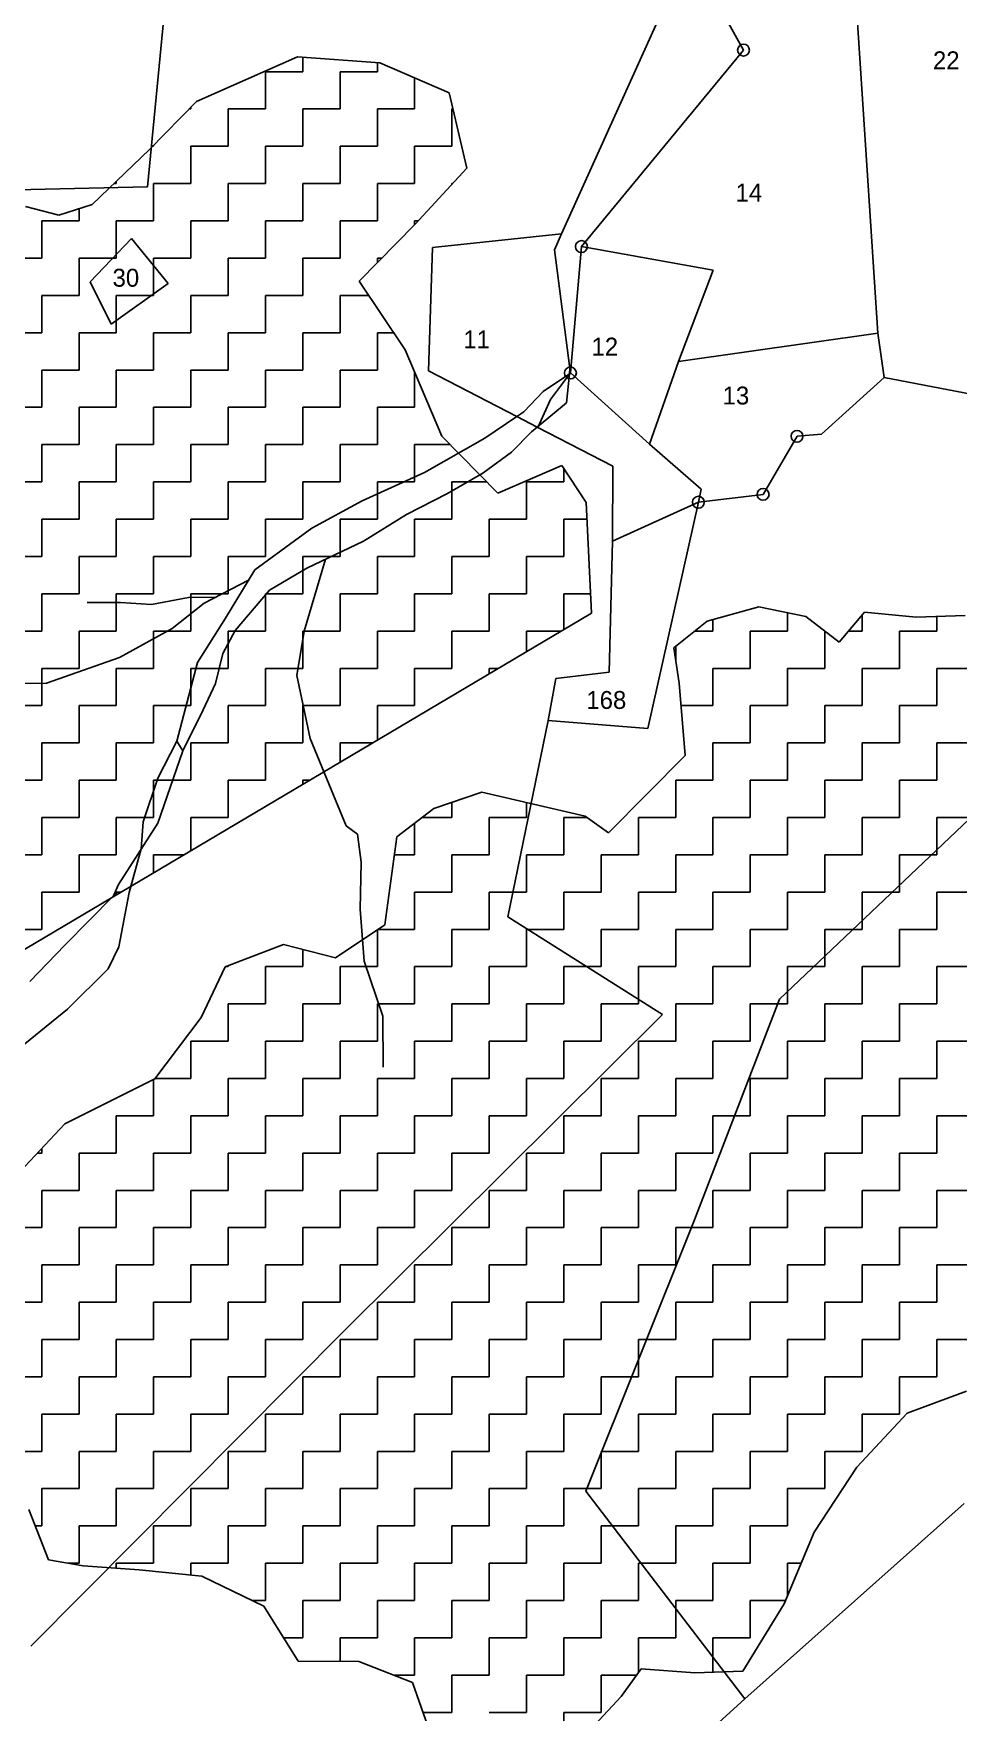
# Model space of a CAD drawing. Header units: metres. Extents: x 317022 to 318987, y 1871527 to 1873424.
# Drawn here: x 317913.9 to 318108.9, y 1872032.4 to 1872386.5 of the extents above; entities that cross this region are included whole.
import ezdxf

# ---------------------------------------------------------------- set-up
doc = ezdxf.new("R2010")
doc.units = ezdxf.units.M
for name, color, linetype in [('LINE_WATER', 4, 'Continuous'), ('POLY_HATCH', 12, 'Continuous'), ('POLY_PARCEL', 6, 'Continuous'), ('POLY_WATER', 4, 'Continuous'), ('TEXT_PARCEL', 7, 'Continuous')]:
    doc.layers.add(name, color=color, linetype=linetype)
doc.styles.add('TEXT_MAP', font='')
doc.styles.get('TEXT_MAP').set_extended_font_data('Kruti Dev 050')

msp = doc.modelspace()

# ---------------------------------------------------------------- linework, layer by layer
for centre in [(318063.6, 1872383.01), (318029.42, 1872341.57), (318027.09, 1872314.91), (318074.88, 1872301.56), (318054.08, 1872287.65), (318067.73, 1872289.31)]:
    msp.add_circle(centre, 1.25)
at = {"layer": 'LINE_WATER'}
for p, q in [((318027.09, 1872314.91), (318022.89, 1872309.32)), ((318022.89, 1872309.32), (318020.23, 1872303.42)), ((317975.44, 1872275.61), (317970.94, 1872260.48)), ((317959.19, 1872271.23), (317949.85, 1872266.4)), ((317925.18, 1872266.48), (317932.19, 1872266.48)), ((317932.19, 1872266.48), (317938.73, 1872266.08)), ((317938.73, 1872266.08), (317946.51, 1872267.57)), ((317949.85, 1872266.4), (317943.08, 1872261)), ((317946.51, 1872267.57), (317952.29, 1872267.66)), ((317943.08, 1872261), (317931.99, 1872254.92)), ((317970.94, 1872260.48), (317969.41, 1872251.13)), ((317931.99, 1872254.92), (317916.63, 1872249.48)), ((317916.63, 1872249.48), (317907.48, 1872249.36)), ((317969.41, 1872251.13), (317972.23, 1872237.84)), ((317972.23, 1872237.84), (317977.59, 1872224.66)), ((317945.33, 1872235.25), (317940.07, 1872219.99)), ((317940.1, 1872229.46), (317944.06, 1872237.29)), ((317936.99, 1872220.28), (317940.1, 1872229.46)), ((317977.59, 1872224.66), (317979.81, 1872219.38)), ((317940.07, 1872219.99), (317931.8, 1872207.04)), ((317936.58, 1872214.53), (317936.99, 1872220.28)), ((317979.81, 1872219.38), (317982.19, 1872217.65)), ((317982.19, 1872217.65), (317982.95, 1872211.73)), ((317934.06, 1872205.36), (317936.58, 1872214.53)), ((317982.95, 1872211.73), (317982.75, 1872201.86)), ((317931.8, 1872207.04), (317930.73, 1872204.63)), ((317930.73, 1872204.63), (317920.45, 1872194.23)), ((317931.83, 1872193.91), (317934.06, 1872205.36)), ((317982.75, 1872201.86), (317983.6, 1872190.86)), ((317920.45, 1872194.23), (317913.05, 1872186.55)), ((317929.6, 1872189.26), (317931.83, 1872193.91)), ((317921, 1872180.74), (317929.6, 1872189.26)), ((317983.6, 1872190.86), (317987.51, 1872179.29)), ((317907.56, 1872169.8), (317921, 1872180.74)), ((317987.51, 1872179.29), (317987.63, 1872168.53))]:
    msp.add_line(p, q, dxfattribs=at)
at = {"layer": 'POLY_HATCH'}
for p, q in [((317969.56, 1872381.6), (317948.2, 1872372.18)), ((317986.87, 1872380.29), (317969.56, 1872381.6)), ((318001.54, 1872373.97), (317986.87, 1872380.29)), ((317948.2, 1872372.18), (317938.3, 1872362.04)), ((318005.24, 1872358.1), (318001.54, 1872373.97)), ((317938.3, 1872362.04), (317926.24, 1872350.47)), ((317994.38, 1872346.3), (318005.24, 1872358.1)), ((317919.2, 1872348.21), (317912.16, 1872349.99)), ((317926.24, 1872350.47), (317919.2, 1872348.21)), ((317982.57, 1872334.25), (317994.38, 1872346.3)), ((317992.24, 1872319.82), (317982.57, 1872334.25)), ((317999.99, 1872301.58), (317992.24, 1872319.82)), ((318011.81, 1872289.53), (317999.99, 1872301.58)), ((318025.29, 1872295.37), (318011.81, 1872289.53)), ((318030.42, 1872287.62), (318025.29, 1872295.37)), ((318031.52, 1872264.28), (318030.42, 1872287.62)), ((317852.68, 1872158.25), (318031.52, 1872264.28)), ((318055.96, 1872262.58), (318048.92, 1872256.97)), ((318066.82, 1872265.56), (318055.96, 1872262.58)), ((318076.73, 1872263.53), (318066.82, 1872265.56)), ((318083.77, 1872258.17), (318076.73, 1872263.53)), ((318089.14, 1872264.49), (318083.77, 1872258.17)), ((318100, 1872263.41), (318089.14, 1872264.49)), ((318110.38, 1872263.77), (318100, 1872263.41)), ((318048.92, 1872256.97), (318050, 1872249.46)), ((318050, 1872249.46), (318051.3, 1872234.25)), ((318051.3, 1872234.25), (318035.14, 1872217.91)), ((318008.44, 1872226.51), (317998.32, 1872223.04)), ((318030.17, 1872221.47), (318008.44, 1872226.51)), ((317998.32, 1872223.04), (317990.48, 1872217.06)), ((318035.14, 1872217.91), (318030.17, 1872221.47)), ((317990.48, 1872217.06), (317987.97, 1872198.49)), ((317987.97, 1872198.49), (317977.57, 1872191.57)), ((317966.55, 1872194.4), (317954.27, 1872189.68)), ((317977.57, 1872191.57), (317966.55, 1872194.4)), ((317954.27, 1872189.68), (317949.23, 1872178.98)), ((317949.23, 1872178.98), (317939.46, 1872166.07)), ((317939.46, 1872166.07), (317920.45, 1872156.52)), ((317920.45, 1872156.52), (317911, 1872146.45)), ((318098.09, 1872095.5), (318110.62, 1872100.15)), ((318087.47, 1872084.17), (318098.09, 1872095.5)), ((318078.52, 1872070.45), (318087.47, 1872084.17)), ((317912.88, 1872075.22), (317917.05, 1872064.61)), ((318072.19, 1872055.31), (318078.52, 1872070.45)), ((317917.05, 1872064.61), (317924.33, 1872063.3)), ((317924.33, 1872063.3), (317936.15, 1872062.46)), ((317936.15, 1872062.46), (317949.39, 1872061.15)), ((317949.39, 1872061.15), (317962.4, 1872054.83)), ((317962.4, 1872054.83), (317969.68, 1872043.26)), ((318063.48, 1872041.11), (318072.19, 1872055.31)), ((317969.68, 1872043.26), (317982.45, 1872043.14)), ((317982.45, 1872043.14), (317993.79, 1872038.73)), ((318037.82, 1872035.75), (318042, 1872041.59)), ((318042, 1872041.59), (318053.34, 1872040.76)), ((318053.34, 1872040.76), (318063.48, 1872041.11)), ((317993.79, 1872038.73), (317997.49, 1872028.11)), ((318027.44, 1872024.66), (318037.82, 1872035.75))]:
    msp.add_line(p, q, dxfattribs=at)
at = {"layer": 'POLY_HATCH', "linetype": 'Continuous'}
for p, q in [((317970.65, 1872378.46), (317970.65, 1872381.52)), ((317986.38, 1872378.46), (317986.38, 1872380.32)), ((317962.78, 1872378.46), (317970.65, 1872378.46)), ((317962.78, 1872370.59), (317962.78, 1872378.46)), ((317978.51, 1872378.46), (317986.38, 1872378.46)), ((317978.51, 1872370.59), (317978.51, 1872378.46)), ((317994.24, 1872370.59), (317994.24, 1872377.11)), ((317946.65, 1872370.59), (317947.05, 1872370.59)), ((317947.05, 1872370.59), (317947.05, 1872371)), ((317954.92, 1872370.59), (317962.78, 1872370.59)), ((317954.92, 1872362.73), (317954.92, 1872370.59)), ((317970.65, 1872370.59), (317978.51, 1872370.59)), ((317970.65, 1872362.73), (317970.65, 1872370.59)), ((317986.38, 1872370.59), (317994.24, 1872370.59)), ((317986.38, 1872362.73), (317986.38, 1872370.59)), ((318002.1, 1872370.59), (318002.33, 1872370.59)), ((318002.1, 1872362.73), (318002.1, 1872370.59)), ((317938.97, 1872362.73), (317939.19, 1872362.73)), ((317939.19, 1872362.73), (317939.19, 1872362.95)), ((317947.05, 1872362.73), (317954.92, 1872362.73)), ((317947.05, 1872354.86), (317947.05, 1872362.73)), ((317962.78, 1872362.73), (317970.65, 1872362.73)), ((317962.78, 1872354.86), (317962.78, 1872362.73)), ((317978.51, 1872362.73), (317986.38, 1872362.73)), ((317978.51, 1872354.86), (317978.51, 1872362.73)), ((317994.24, 1872362.73), (318002.1, 1872362.73)), ((317994.24, 1872354.86), (317994.24, 1872362.73)), ((317930.82, 1872354.86), (317931.32, 1872354.86)), ((317931.32, 1872354.86), (317931.32, 1872355.35)), ((317939.19, 1872354.86), (317947.05, 1872354.86)), ((317939.19, 1872347), (317939.19, 1872354.86)), ((317954.92, 1872354.86), (317962.78, 1872354.86)), ((317954.92, 1872347), (317954.92, 1872354.86)), ((317970.65, 1872354.86), (317978.51, 1872354.86)), ((317970.65, 1872347), (317970.65, 1872354.86)), ((317986.38, 1872354.86), (317994.24, 1872354.86)), ((317986.38, 1872347), (317986.38, 1872354.86)), ((318002.1, 1872354.86), (318002.26, 1872354.86)), ((318002.1, 1872354.69), (318002.1, 1872354.86)), ((317923.46, 1872347), (317923.46, 1872349.58)), ((317915.59, 1872347), (317923.46, 1872347)), ((317915.59, 1872339.13), (317915.59, 1872347)), ((317931.32, 1872347), (317939.19, 1872347)), ((317931.32, 1872339.13), (317931.32, 1872347)), ((317947.05, 1872347), (317954.92, 1872347)), ((317947.05, 1872339.13), (317947.05, 1872347)), ((317962.78, 1872347), (317970.65, 1872347)), ((317962.78, 1872339.13), (317962.78, 1872347)), ((317978.51, 1872347), (317986.38, 1872347)), ((317978.51, 1872339.13), (317978.51, 1872347)), ((317994.24, 1872347), (317995.03, 1872347)), ((317994.24, 1872346.15), (317994.24, 1872347)), ((317907.73, 1872339.13), (317915.59, 1872339.13)), ((317923.46, 1872339.13), (317931.32, 1872339.13)), ((317923.46, 1872331.27), (317923.46, 1872339.13)), ((317939.19, 1872339.13), (317947.05, 1872339.13)), ((317939.19, 1872331.27), (317939.19, 1872339.13)), ((317954.92, 1872339.13), (317962.78, 1872339.13)), ((317954.92, 1872331.27), (317954.92, 1872339.13)), ((317970.65, 1872339.13), (317978.51, 1872339.13)), ((317970.65, 1872331.27), (317970.65, 1872339.13)), ((317986.38, 1872339.13), (317987.36, 1872339.13)), ((317986.38, 1872338.13), (317986.38, 1872339.13)), ((317915.59, 1872331.27), (317923.46, 1872331.27)), ((317915.59, 1872323.41), (317915.59, 1872331.27)), ((317931.32, 1872331.27), (317939.19, 1872331.27)), ((317931.32, 1872323.41), (317931.32, 1872331.27)), ((317947.05, 1872331.27), (317954.92, 1872331.27)), ((317947.05, 1872323.41), (317947.05, 1872331.27)), ((317962.78, 1872331.27), (317970.65, 1872331.27)), ((317962.78, 1872323.41), (317962.78, 1872331.27)), ((317978.51, 1872331.27), (317984.57, 1872331.27)), ((317978.51, 1872323.41), (317978.51, 1872331.27)), ((317907.73, 1872323.41), (317915.59, 1872323.41)), ((317923.46, 1872323.41), (317931.32, 1872323.41)), ((317923.46, 1872315.54), (317923.46, 1872323.41)), ((317939.19, 1872323.41), (317947.05, 1872323.41)), ((317939.19, 1872315.54), (317939.19, 1872323.41)), ((317954.92, 1872323.41), (317962.78, 1872323.41)), ((317954.92, 1872315.54), (317954.92, 1872323.41)), ((317970.65, 1872323.41), (317978.51, 1872323.41)), ((317970.65, 1872315.54), (317970.65, 1872323.41)), ((317986.38, 1872323.41), (317989.84, 1872323.41)), ((317986.38, 1872315.54), (317986.38, 1872323.41)), ((317915.59, 1872315.54), (317923.46, 1872315.54)), ((317915.59, 1872307.68), (317915.59, 1872315.54)), ((317931.32, 1872315.54), (317939.19, 1872315.54)), ((317931.32, 1872307.68), (317931.32, 1872315.54)), ((317947.05, 1872315.54), (317954.92, 1872315.54)), ((317947.05, 1872307.68), (317947.05, 1872315.54)), ((317962.78, 1872315.54), (317970.65, 1872315.54)), ((317962.78, 1872307.68), (317962.78, 1872315.54)), ((317978.51, 1872315.54), (317986.38, 1872315.54)), ((317978.51, 1872307.68), (317978.51, 1872315.54)), ((317994.24, 1872307.68), (317994.24, 1872315.11)), ((317907.73, 1872307.68), (317915.59, 1872307.68)), ((317923.46, 1872307.68), (317931.32, 1872307.68)), ((317923.46, 1872299.81), (317923.46, 1872307.68)), ((317939.19, 1872307.68), (317947.05, 1872307.68)), ((317939.19, 1872299.81), (317939.19, 1872307.68)), ((317954.92, 1872307.68), (317962.78, 1872307.68)), ((317954.92, 1872299.81), (317954.92, 1872307.68)), ((317970.65, 1872307.68), (317978.51, 1872307.68)), ((317970.65, 1872299.81), (317970.65, 1872307.68)), ((317986.38, 1872307.68), (317994.24, 1872307.68)), ((317986.38, 1872299.81), (317986.38, 1872307.68)), ((317915.59, 1872299.81), (317923.46, 1872299.81)), ((317915.59, 1872291.95), (317915.59, 1872299.81)), ((317931.32, 1872299.81), (317939.19, 1872299.81)), ((317931.32, 1872291.95), (317931.32, 1872299.81)), ((317947.05, 1872299.81), (317954.92, 1872299.81)), ((317947.05, 1872291.95), (317947.05, 1872299.81)), ((317962.78, 1872299.81), (317970.65, 1872299.81)), ((317962.78, 1872291.95), (317962.78, 1872299.81)), ((317978.51, 1872299.81), (317986.38, 1872299.81)), ((317978.51, 1872291.95), (317978.51, 1872299.81)), ((317994.24, 1872299.81), (318001.72, 1872299.81)), ((317994.24, 1872291.95), (317994.24, 1872299.81)), ((318025.7, 1872291.95), (318025.7, 1872294.76)), ((317907.73, 1872291.95), (317915.59, 1872291.95)), ((317923.46, 1872291.95), (317931.32, 1872291.95)), ((317923.46, 1872284.08), (317923.46, 1872291.95)), ((317939.19, 1872291.95), (317947.05, 1872291.95)), ((317939.19, 1872284.08), (317939.19, 1872291.95)), ((317954.92, 1872291.95), (317962.78, 1872291.95)), ((317954.92, 1872284.08), (317954.92, 1872291.95)), ((317970.65, 1872291.95), (317978.51, 1872291.95)), ((317970.65, 1872284.08), (317970.65, 1872291.95)), ((317986.38, 1872291.95), (317994.24, 1872291.95)), ((317986.38, 1872284.08), (317986.38, 1872291.95)), ((318002.1, 1872291.95), (318009.44, 1872291.95)), ((318002.1, 1872284.08), (318002.1, 1872291.95)), ((318017.83, 1872291.95), (318025.7, 1872291.95)), ((318017.83, 1872284.08), (318017.83, 1872291.95)), ((317915.59, 1872284.08), (317923.46, 1872284.08)), ((317915.59, 1872276.22), (317915.59, 1872284.08)), ((317931.32, 1872284.08), (317939.19, 1872284.08)), ((317931.32, 1872276.22), (317931.32, 1872284.08)), ((317947.05, 1872284.08), (317954.92, 1872284.08)), ((317947.05, 1872276.22), (317947.05, 1872284.08)), ((317962.78, 1872284.08), (317970.65, 1872284.08)), ((317962.78, 1872276.22), (317962.78, 1872284.08)), ((317978.51, 1872284.08), (317986.38, 1872284.08)), ((317978.51, 1872276.22), (317978.51, 1872284.08)), ((317994.24, 1872284.08), (318002.1, 1872284.08)), ((317994.24, 1872276.22), (317994.24, 1872284.08)), ((318009.97, 1872284.08), (318017.83, 1872284.08)), ((318009.97, 1872276.22), (318009.97, 1872284.08)), ((318025.7, 1872284.08), (318030.59, 1872284.08)), ((318025.7, 1872276.22), (318025.7, 1872284.08)), ((317907.73, 1872276.22), (317915.59, 1872276.22)), ((317923.46, 1872276.22), (317931.32, 1872276.22)), ((317923.46, 1872268.35), (317923.46, 1872276.22)), ((317939.19, 1872276.22), (317947.05, 1872276.22)), ((317939.19, 1872268.35), (317939.19, 1872276.22)), ((317954.92, 1872276.22), (317962.78, 1872276.22)), ((317954.92, 1872268.35), (317954.92, 1872276.22)), ((317970.65, 1872276.22), (317978.51, 1872276.22)), ((317970.65, 1872268.35), (317970.65, 1872276.22)), ((317986.38, 1872276.22), (317994.24, 1872276.22)), ((317986.38, 1872268.35), (317986.38, 1872276.22)), ((318002.1, 1872276.22), (318009.97, 1872276.22)), ((318002.1, 1872268.35), (318002.1, 1872276.22)), ((318017.83, 1872276.22), (318025.7, 1872276.22)), ((318017.83, 1872268.35), (318017.83, 1872276.22)), ((317915.59, 1872268.35), (317923.46, 1872268.35)), ((317915.59, 1872260.49), (317915.59, 1872268.35)), ((317931.32, 1872268.35), (317939.19, 1872268.35)), ((317931.32, 1872260.49), (317931.32, 1872268.35)), ((317947.05, 1872268.35), (317954.92, 1872268.35)), ((317947.05, 1872260.49), (317947.05, 1872268.35)), ((317962.78, 1872268.35), (317970.65, 1872268.35)), ((317962.78, 1872260.49), (317962.78, 1872268.35)), ((317978.51, 1872268.35), (317986.38, 1872268.35)), ((317978.51, 1872260.49), (317978.51, 1872268.35)), ((317994.24, 1872268.35), (318002.1, 1872268.35)), ((317994.24, 1872260.49), (317994.24, 1872268.35)), ((318009.97, 1872268.35), (318017.83, 1872268.35)), ((318009.97, 1872260.49), (318009.97, 1872268.35)), ((318025.7, 1872268.35), (318031.33, 1872268.35)), ((318025.7, 1872260.83), (318025.7, 1872268.35)), ((318057.16, 1872260.49), (318057.16, 1872262.91)), ((318072.88, 1872260.49), (318072.88, 1872264.32)), ((318088.61, 1872260.49), (318088.61, 1872263.87)), ((318104.34, 1872260.49), (318104.34, 1872263.56)), ((317907.73, 1872260.49), (317915.59, 1872260.49)), ((317923.46, 1872260.49), (317931.32, 1872260.49)), ((317923.46, 1872252.62), (317923.46, 1872260.49)), ((317939.19, 1872260.49), (317947.05, 1872260.49)), ((317939.19, 1872252.62), (317939.19, 1872260.49)), ((317954.92, 1872260.49), (317962.78, 1872260.49)), ((317954.92, 1872252.62), (317954.92, 1872260.49)), ((317970.65, 1872260.49), (317978.51, 1872260.49)), ((317970.65, 1872252.62), (317970.65, 1872260.49)), ((317986.38, 1872260.49), (317994.24, 1872260.49)), ((317986.38, 1872252.62), (317986.38, 1872260.49)), ((318002.1, 1872260.49), (318009.97, 1872260.49)), ((318002.1, 1872252.62), (318002.1, 1872260.49)), ((318017.83, 1872260.49), (318025.13, 1872260.49)), ((318017.83, 1872256.16), (318017.83, 1872260.49)), ((318053.34, 1872260.49), (318057.16, 1872260.49)), ((318065.02, 1872260.49), (318072.88, 1872260.49)), ((318065.02, 1872252.62), (318065.02, 1872260.49)), ((318080.75, 1872252.62), (318080.75, 1872260.47)), ((318085.74, 1872260.49), (318088.61, 1872260.49)), ((318096.48, 1872260.49), (318104.34, 1872260.49)), ((318096.48, 1872252.62), (318096.48, 1872260.49)), ((318049.29, 1872254.39), (318049.29, 1872257.27)), ((317915.59, 1872252.62), (317923.46, 1872252.62)), ((317915.59, 1872244.76), (317915.59, 1872252.62)), ((317931.32, 1872252.62), (317939.19, 1872252.62)), ((317931.32, 1872244.76), (317931.32, 1872252.62)), ((317947.05, 1872252.62), (317954.92, 1872252.62)), ((317947.05, 1872244.76), (317947.05, 1872252.62)), ((317962.78, 1872252.62), (317970.65, 1872252.62)), ((317962.78, 1872244.76), (317962.78, 1872252.62)), ((317978.51, 1872252.62), (317986.38, 1872252.62)), ((317978.51, 1872244.76), (317978.51, 1872252.62)), ((317994.24, 1872252.62), (318002.1, 1872252.62)), ((317994.24, 1872244.76), (317994.24, 1872252.62)), ((318009.97, 1872252.62), (318011.86, 1872252.62)), ((318009.97, 1872251.5), (318009.97, 1872252.62)), ((318057.16, 1872252.62), (318065.02, 1872252.62)), ((318057.16, 1872244.76), (318057.16, 1872252.62)), ((318072.88, 1872252.62), (318080.75, 1872252.62)), ((318072.88, 1872244.76), (318072.88, 1872252.62)), ((318088.61, 1872252.62), (318096.48, 1872252.62)), ((318088.61, 1872244.76), (318088.61, 1872252.62)), ((318104.34, 1872252.62), (318112.21, 1872252.62)), ((318104.34, 1872244.76), (318104.34, 1872252.62)), ((317907.73, 1872244.76), (317915.59, 1872244.76)), ((317923.46, 1872244.76), (317931.32, 1872244.76)), ((317923.46, 1872236.9), (317923.46, 1872244.76)), ((317939.19, 1872244.76), (317947.05, 1872244.76)), ((317939.19, 1872236.9), (317939.19, 1872244.76)), ((317954.92, 1872244.76), (317962.78, 1872244.76)), ((317954.92, 1872236.9), (317954.92, 1872244.76)), ((317970.65, 1872244.76), (317978.51, 1872244.76)), ((317970.65, 1872236.9), (317970.65, 1872244.76)), ((317986.38, 1872244.76), (317994.24, 1872244.76)), ((317986.38, 1872237.51), (317986.38, 1872244.76)), ((318050.4, 1872244.76), (318057.16, 1872244.76)), ((318065.02, 1872244.76), (318072.88, 1872244.76)), ((318065.02, 1872236.9), (318065.02, 1872244.76)), ((318080.75, 1872244.76), (318088.61, 1872244.76)), ((318080.75, 1872236.9), (318080.75, 1872244.76)), ((318096.48, 1872244.76), (318104.34, 1872244.76)), ((318096.48, 1872236.9), (318096.48, 1872244.76)), ((317915.59, 1872236.9), (317923.46, 1872236.9)), ((317915.59, 1872229.03), (317915.59, 1872236.9)), ((317931.32, 1872236.9), (317939.19, 1872236.9)), ((317931.32, 1872229.03), (317931.32, 1872236.9)), ((317947.05, 1872236.9), (317954.92, 1872236.9)), ((317947.05, 1872229.03), (317947.05, 1872236.9)), ((317962.78, 1872236.9), (317970.65, 1872236.9)), ((317962.78, 1872229.03), (317962.78, 1872236.9)), ((317978.51, 1872236.9), (317985.33, 1872236.9)), ((317978.51, 1872232.85), (317978.51, 1872236.9)), ((318057.16, 1872236.9), (318065.02, 1872236.9)), ((318057.16, 1872229.03), (318057.16, 1872236.9)), ((318072.88, 1872236.9), (318080.75, 1872236.9)), ((318072.88, 1872229.03), (318072.88, 1872236.9)), ((318088.61, 1872236.9), (318096.48, 1872236.9)), ((318088.61, 1872229.03), (318088.61, 1872236.9)), ((318104.34, 1872236.9), (318112.21, 1872236.9)), ((318104.34, 1872229.03), (318104.34, 1872236.9)), ((317907.73, 1872229.03), (317915.59, 1872229.03)), ((317923.46, 1872229.03), (317931.32, 1872229.03)), ((317923.46, 1872221.17), (317923.46, 1872229.03)), ((317939.19, 1872229.03), (317947.05, 1872229.03)), ((317939.19, 1872221.17), (317939.19, 1872229.03)), ((317954.92, 1872229.03), (317962.78, 1872229.03)), ((317954.92, 1872221.17), (317954.92, 1872229.03)), ((317970.65, 1872229.03), (317972.07, 1872229.03)), ((317970.65, 1872228.19), (317970.65, 1872229.03)), ((318049.29, 1872229.03), (318057.16, 1872229.03)), ((318049.29, 1872221.17), (318049.29, 1872229.03)), ((318065.02, 1872229.03), (318072.88, 1872229.03)), ((318065.02, 1872221.17), (318065.02, 1872229.03)), ((318080.75, 1872229.03), (318088.61, 1872229.03)), ((318080.75, 1872221.17), (318080.75, 1872229.03)), ((318096.48, 1872229.03), (318104.34, 1872229.03)), ((318096.48, 1872221.17), (318096.48, 1872229.03)), ((318002.1, 1872221.17), (318002.1, 1872224.34)), ((318017.83, 1872221.17), (318017.83, 1872224.33)), ((317915.59, 1872221.17), (317923.46, 1872221.17)), ((317915.59, 1872213.3), (317915.59, 1872221.17)), ((317931.32, 1872221.17), (317939.19, 1872221.17)), ((317931.32, 1872213.3), (317931.32, 1872221.17)), ((317947.05, 1872221.17), (317954.92, 1872221.17)), ((317947.05, 1872214.2), (317947.05, 1872221.17)), ((317994.24, 1872213.3), (317994.24, 1872219.93)), ((317995.87, 1872221.17), (318002.1, 1872221.17)), ((318009.97, 1872221.17), (318017.83, 1872221.17)), ((318009.97, 1872213.3), (318009.97, 1872221.17)), ((318025.7, 1872221.17), (318030.59, 1872221.17)), ((318025.7, 1872213.3), (318025.7, 1872221.17)), ((318041.43, 1872221.17), (318049.29, 1872221.17)), ((318041.43, 1872213.3), (318041.43, 1872221.17)), ((318057.16, 1872221.17), (318065.02, 1872221.17)), ((318057.16, 1872213.3), (318057.16, 1872221.17)), ((318072.88, 1872221.17), (318080.75, 1872221.17)), ((318072.88, 1872213.3), (318072.88, 1872221.17)), ((318088.61, 1872221.17), (318096.48, 1872221.17)), ((318088.61, 1872213.3), (318088.61, 1872221.17)), ((318104.34, 1872221.17), (318112.21, 1872221.17)), ((318104.34, 1872213.3), (318104.34, 1872221.17)), ((317907.73, 1872213.3), (317915.59, 1872213.3)), ((317923.46, 1872213.3), (317931.32, 1872213.3)), ((317923.46, 1872205.44), (317923.46, 1872213.3)), ((317939.19, 1872213.3), (317945.54, 1872213.3)), ((317939.19, 1872209.54), (317939.19, 1872213.3)), ((317989.97, 1872213.3), (317994.24, 1872213.3)), ((318002.1, 1872213.3), (318009.97, 1872213.3)), ((318002.1, 1872205.44), (318002.1, 1872213.3)), ((318017.83, 1872213.3), (318025.7, 1872213.3)), ((318017.83, 1872205.44), (318017.83, 1872213.3)), ((318033.56, 1872213.3), (318041.43, 1872213.3)), ((318033.56, 1872205.44), (318033.56, 1872213.3)), ((318049.29, 1872213.3), (318057.16, 1872213.3)), ((318049.29, 1872205.44), (318049.29, 1872213.3)), ((318065.02, 1872213.3), (318072.88, 1872213.3)), ((318065.02, 1872205.44), (318065.02, 1872213.3)), ((318080.75, 1872213.3), (318088.61, 1872213.3)), ((318080.75, 1872205.44), (318080.75, 1872213.3)), ((318096.48, 1872213.3), (318104.34, 1872213.3)), ((318096.48, 1872205.44), (318096.48, 1872213.3)), ((317915.59, 1872205.44), (317923.46, 1872205.44)), ((317915.59, 1872197.57), (317915.59, 1872205.44)), ((317931.32, 1872205.44), (317932.27, 1872205.44)), ((317931.32, 1872204.88), (317931.32, 1872205.44)), ((317994.24, 1872205.44), (318002.1, 1872205.44)), ((317994.24, 1872197.57), (317994.24, 1872205.44)), ((318009.97, 1872205.44), (318017.83, 1872205.44)), ((318009.97, 1872197.57), (318009.97, 1872205.44)), ((318025.7, 1872205.44), (318033.56, 1872205.44)), ((318025.7, 1872197.57), (318025.7, 1872205.44)), ((318041.43, 1872205.44), (318049.29, 1872205.44)), ((318041.43, 1872197.57), (318041.43, 1872205.44)), ((318057.16, 1872205.44), (318065.02, 1872205.44)), ((318057.16, 1872197.57), (318057.16, 1872205.44)), ((318072.88, 1872205.44), (318080.75, 1872205.44)), ((318072.88, 1872197.57), (318072.88, 1872205.44)), ((318088.61, 1872205.44), (318096.48, 1872205.44)), ((318088.61, 1872197.57), (318088.61, 1872205.44)), ((318104.34, 1872205.44), (318112.21, 1872205.44)), ((318104.34, 1872197.57), (318104.34, 1872205.44)), ((317907.73, 1872197.57), (317915.59, 1872197.57)), ((317986.38, 1872189.71), (317986.38, 1872197.43)), ((317986.58, 1872197.57), (317994.24, 1872197.57)), ((318002.1, 1872197.57), (318009.97, 1872197.57)), ((318002.1, 1872189.71), (318002.1, 1872197.57)), ((318017.83, 1872197.57), (318025.7, 1872197.57)), ((318017.83, 1872189.71), (318017.83, 1872197.57)), ((318033.56, 1872197.57), (318041.43, 1872197.57)), ((318033.56, 1872189.71), (318033.56, 1872197.57)), ((318049.29, 1872197.57), (318057.16, 1872197.57)), ((318049.29, 1872189.71), (318049.29, 1872197.57)), ((318065.02, 1872197.57), (318072.88, 1872197.57)), ((318065.02, 1872189.71), (318065.02, 1872197.57)), ((318080.75, 1872197.57), (318088.61, 1872197.57)), ((318080.75, 1872189.71), (318080.75, 1872197.57)), ((318096.48, 1872197.57), (318104.34, 1872197.57)), ((318096.48, 1872189.71), (318096.48, 1872197.57)), ((317970.65, 1872189.71), (317970.65, 1872193.35)), ((317954.34, 1872189.71), (317954.92, 1872189.71)), ((317954.92, 1872189.71), (317954.92, 1872189.93)), ((317962.78, 1872189.71), (317970.65, 1872189.71)), ((317962.78, 1872181.84), (317962.78, 1872189.71)), ((317978.51, 1872189.71), (317986.38, 1872189.71)), ((317978.51, 1872181.84), (317978.51, 1872189.71)), ((317994.24, 1872189.71), (318002.1, 1872189.71)), ((317994.24, 1872181.84), (317994.24, 1872189.71)), ((318009.97, 1872189.71), (318017.83, 1872189.71)), ((318009.97, 1872181.84), (318009.97, 1872189.71)), ((318025.7, 1872189.71), (318033.56, 1872189.71)), ((318025.7, 1872181.84), (318025.7, 1872189.71)), ((318041.43, 1872189.71), (318049.29, 1872189.71)), ((318041.43, 1872181.84), (318041.43, 1872189.71)), ((318057.16, 1872189.71), (318065.02, 1872189.71)), ((318057.16, 1872181.84), (318057.16, 1872189.71)), ((318072.88, 1872189.71), (318080.75, 1872189.71)), ((318072.88, 1872181.84), (318072.88, 1872189.71)), ((318088.61, 1872189.71), (318096.48, 1872189.71)), ((318088.61, 1872181.84), (318088.61, 1872189.71)), ((318104.34, 1872189.71), (318112.21, 1872189.71)), ((318104.34, 1872181.84), (318104.34, 1872189.71)), ((317954.92, 1872181.84), (317962.78, 1872181.84)), ((317954.92, 1872173.98), (317954.92, 1872181.84)), ((317970.65, 1872181.84), (317978.51, 1872181.84)), ((317970.65, 1872173.98), (317970.65, 1872181.84)), ((317986.38, 1872181.84), (317994.24, 1872181.84)), ((317986.38, 1872173.98), (317986.38, 1872181.84)), ((318002.1, 1872181.84), (318009.97, 1872181.84)), ((318002.1, 1872173.98), (318002.1, 1872181.84)), ((318017.83, 1872181.84), (318025.7, 1872181.84)), ((318017.83, 1872173.98), (318017.83, 1872181.84)), ((318033.56, 1872181.84), (318041.43, 1872181.84)), ((318033.56, 1872173.98), (318033.56, 1872181.84)), ((318049.29, 1872181.84), (318057.16, 1872181.84)), ((318049.29, 1872173.98), (318049.29, 1872181.84)), ((318065.02, 1872181.84), (318072.88, 1872181.84)), ((318065.02, 1872173.98), (318065.02, 1872181.84)), ((318080.75, 1872181.84), (318088.61, 1872181.84)), ((318080.75, 1872173.98), (318080.75, 1872181.84)), ((318096.48, 1872181.84), (318104.34, 1872181.84)), ((318096.48, 1872173.98), (318096.48, 1872181.84)), ((317947.05, 1872173.98), (317954.92, 1872173.98)), ((317947.05, 1872166.12), (317947.05, 1872173.98)), ((317962.78, 1872173.98), (317970.65, 1872173.98)), ((317962.78, 1872166.12), (317962.78, 1872173.98)), ((317978.51, 1872173.98), (317986.38, 1872173.98)), ((317978.51, 1872166.12), (317978.51, 1872173.98)), ((317994.24, 1872173.98), (318002.1, 1872173.98)), ((317994.24, 1872166.12), (317994.24, 1872173.98)), ((318009.97, 1872173.98), (318017.83, 1872173.98)), ((318009.97, 1872166.12), (318009.97, 1872173.98)), ((318025.7, 1872173.98), (318033.56, 1872173.98)), ((318025.7, 1872166.12), (318025.7, 1872173.98)), ((318041.43, 1872173.98), (318049.29, 1872173.98)), ((318041.43, 1872166.12), (318041.43, 1872173.98)), ((318057.16, 1872173.98), (318065.02, 1872173.98)), ((318057.16, 1872166.12), (318057.16, 1872173.98)), ((318072.88, 1872173.98), (318080.75, 1872173.98)), ((318072.88, 1872166.12), (318072.88, 1872173.98)), ((318088.61, 1872173.98), (318096.48, 1872173.98)), ((318088.61, 1872166.12), (318088.61, 1872173.98)), ((318104.34, 1872173.98), (318112.21, 1872173.98)), ((318104.34, 1872166.12), (318104.34, 1872173.98)), ((317939.19, 1872158.25), (317939.19, 1872165.94)), ((317939.49, 1872166.12), (317947.05, 1872166.12)), ((317954.92, 1872166.12), (317962.78, 1872166.12)), ((317954.92, 1872158.25), (317954.92, 1872166.12)), ((317970.65, 1872166.12), (317978.51, 1872166.12)), ((317970.65, 1872158.25), (317970.65, 1872166.12)), ((317986.38, 1872166.12), (317994.24, 1872166.12)), ((317986.38, 1872158.25), (317986.38, 1872166.12)), ((318002.1, 1872166.12), (318009.97, 1872166.12)), ((318002.1, 1872158.25), (318002.1, 1872166.12)), ((318017.83, 1872166.12), (318025.7, 1872166.12)), ((318017.83, 1872158.25), (318017.83, 1872166.12)), ((318033.56, 1872166.12), (318041.43, 1872166.12)), ((318033.56, 1872158.25), (318033.56, 1872166.12)), ((318049.29, 1872166.12), (318057.16, 1872166.12)), ((318049.29, 1872158.25), (318049.29, 1872166.12)), ((318065.02, 1872166.12), (318072.88, 1872166.12)), ((318065.02, 1872158.25), (318065.02, 1872166.12)), ((318080.75, 1872166.12), (318088.61, 1872166.12)), ((318080.75, 1872158.25), (318080.75, 1872166.12)), ((318096.48, 1872166.12), (318104.34, 1872166.12)), ((318096.48, 1872158.25), (318096.48, 1872166.12)), ((317931.32, 1872158.25), (317939.19, 1872158.25)), ((317931.32, 1872150.39), (317931.32, 1872158.25)), ((317947.05, 1872158.25), (317954.92, 1872158.25)), ((317947.05, 1872150.39), (317947.05, 1872158.25)), ((317962.78, 1872158.25), (317970.65, 1872158.25)), ((317962.78, 1872150.39), (317962.78, 1872158.25)), ((317978.51, 1872158.25), (317986.38, 1872158.25)), ((317978.51, 1872150.39), (317978.51, 1872158.25)), ((317994.24, 1872158.25), (318002.1, 1872158.25)), ((317994.24, 1872150.39), (317994.24, 1872158.25)), ((318009.97, 1872158.25), (318017.83, 1872158.25)), ((318009.97, 1872150.39), (318009.97, 1872158.25)), ((318025.7, 1872158.25), (318033.56, 1872158.25)), ((318025.7, 1872150.39), (318025.7, 1872158.25)), ((318041.43, 1872158.25), (318049.29, 1872158.25)), ((318041.43, 1872150.39), (318041.43, 1872158.25)), ((318057.16, 1872158.25), (318065.02, 1872158.25)), ((318057.16, 1872150.39), (318057.16, 1872158.25)), ((318072.88, 1872158.25), (318080.75, 1872158.25)), ((318072.88, 1872150.39), (318072.88, 1872158.25)), ((318088.61, 1872158.25), (318096.48, 1872158.25)), ((318088.61, 1872150.39), (318088.61, 1872158.25)), ((318104.34, 1872158.25), (318112.21, 1872158.25)), ((318104.34, 1872150.39), (318104.34, 1872158.25)), ((317914.69, 1872150.39), (317915.59, 1872150.39)), ((317915.59, 1872150.39), (317915.59, 1872151.35)), ((317923.46, 1872150.39), (317931.32, 1872150.39)), ((317923.46, 1872142.52), (317923.46, 1872150.39)), ((317939.19, 1872150.39), (317947.05, 1872150.39)), ((317939.19, 1872142.52), (317939.19, 1872150.39)), ((317954.92, 1872150.39), (317962.78, 1872150.39)), ((317954.92, 1872142.52), (317954.92, 1872150.39)), ((317970.65, 1872150.39), (317978.51, 1872150.39)), ((317970.65, 1872142.52), (317970.65, 1872150.39)), ((317986.38, 1872150.39), (317994.24, 1872150.39)), ((317986.38, 1872142.52), (317986.38, 1872150.39)), ((318002.1, 1872150.39), (318009.97, 1872150.39)), ((318002.1, 1872142.52), (318002.1, 1872150.39)), ((318017.83, 1872150.39), (318025.7, 1872150.39)), ((318017.83, 1872142.52), (318017.83, 1872150.39)), ((318033.56, 1872150.39), (318041.43, 1872150.39)), ((318033.56, 1872142.52), (318033.56, 1872150.39)), ((318049.29, 1872150.39), (318057.16, 1872150.39)), ((318049.29, 1872142.52), (318049.29, 1872150.39)), ((318065.02, 1872150.39), (318072.88, 1872150.39)), ((318065.02, 1872142.52), (318065.02, 1872150.39)), ((318080.75, 1872150.39), (318088.61, 1872150.39)), ((318080.75, 1872142.52), (318080.75, 1872150.39)), ((318096.48, 1872150.39), (318104.34, 1872150.39)), ((318096.48, 1872142.52), (318096.48, 1872150.39)), ((317915.59, 1872142.52), (317923.46, 1872142.52)), ((317915.59, 1872134.66), (317915.59, 1872142.52)), ((317931.32, 1872142.52), (317939.19, 1872142.52)), ((317931.32, 1872134.66), (317931.32, 1872142.52)), ((317947.05, 1872142.52), (317954.92, 1872142.52)), ((317947.05, 1872134.66), (317947.05, 1872142.52)), ((317962.78, 1872142.52), (317970.65, 1872142.52)), ((317962.78, 1872134.66), (317962.78, 1872142.52)), ((317978.51, 1872142.52), (317986.38, 1872142.52)), ((317978.51, 1872134.66), (317978.51, 1872142.52)), ((317994.24, 1872142.52), (318002.1, 1872142.52)), ((317994.24, 1872134.66), (317994.24, 1872142.52)), ((318009.97, 1872142.52), (318017.83, 1872142.52)), ((318009.97, 1872134.66), (318009.97, 1872142.52)), ((318025.7, 1872142.52), (318033.56, 1872142.52)), ((318025.7, 1872134.66), (318025.7, 1872142.52)), ((318041.43, 1872142.52), (318049.29, 1872142.52)), ((318041.43, 1872134.66), (318041.43, 1872142.52)), ((318057.16, 1872142.52), (318065.02, 1872142.52)), ((318057.16, 1872134.66), (318057.16, 1872142.52)), ((318072.88, 1872142.52), (318080.75, 1872142.52)), ((318072.88, 1872134.66), (318072.88, 1872142.52)), ((318088.61, 1872142.52), (318096.48, 1872142.52)), ((318088.61, 1872134.66), (318088.61, 1872142.52)), ((318104.34, 1872142.52), (318112.21, 1872142.52)), ((318104.34, 1872134.66), (318104.34, 1872142.52)), ((317907.73, 1872134.66), (317915.59, 1872134.66)), ((317923.46, 1872134.66), (317931.32, 1872134.66)), ((317923.46, 1872126.79), (317923.46, 1872134.66)), ((317939.19, 1872134.66), (317947.05, 1872134.66)), ((317939.19, 1872126.79), (317939.19, 1872134.66)), ((317954.92, 1872134.66), (317962.78, 1872134.66)), ((317954.92, 1872126.79), (317954.92, 1872134.66)), ((317970.65, 1872134.66), (317978.51, 1872134.66)), ((317970.65, 1872126.79), (317970.65, 1872134.66)), ((317986.38, 1872134.66), (317994.24, 1872134.66)), ((317986.38, 1872126.79), (317986.38, 1872134.66)), ((318002.1, 1872134.66), (318009.97, 1872134.66)), ((318002.1, 1872126.79), (318002.1, 1872134.66)), ((318017.83, 1872134.66), (318025.7, 1872134.66)), ((318017.83, 1872126.79), (318017.83, 1872134.66)), ((318033.56, 1872134.66), (318041.43, 1872134.66)), ((318033.56, 1872126.79), (318033.56, 1872134.66)), ((318049.29, 1872134.66), (318057.16, 1872134.66)), ((318049.29, 1872126.79), (318049.29, 1872134.66)), ((318065.02, 1872134.66), (318072.88, 1872134.66)), ((318065.02, 1872126.79), (318065.02, 1872134.66)), ((318080.75, 1872134.66), (318088.61, 1872134.66)), ((318080.75, 1872126.79), (318080.75, 1872134.66)), ((318096.48, 1872134.66), (318104.34, 1872134.66)), ((318096.48, 1872126.79), (318096.48, 1872134.66)), ((317915.59, 1872126.79), (317923.46, 1872126.79)), ((317915.59, 1872118.93), (317915.59, 1872126.79)), ((317931.32, 1872126.79), (317939.19, 1872126.79)), ((317931.32, 1872118.93), (317931.32, 1872126.79)), ((317947.05, 1872126.79), (317954.92, 1872126.79)), ((317947.05, 1872118.93), (317947.05, 1872126.79)), ((317962.78, 1872126.79), (317970.65, 1872126.79)), ((317962.78, 1872118.93), (317962.78, 1872126.79)), ((317978.51, 1872126.79), (317986.38, 1872126.79)), ((317978.51, 1872118.93), (317978.51, 1872126.79)), ((317994.24, 1872126.79), (318002.1, 1872126.79)), ((317994.24, 1872118.93), (317994.24, 1872126.79)), ((318009.97, 1872126.79), (318017.83, 1872126.79)), ((318009.97, 1872118.93), (318009.97, 1872126.79)), ((318025.7, 1872126.79), (318033.56, 1872126.79)), ((318025.7, 1872118.93), (318025.7, 1872126.79)), ((318041.43, 1872126.79), (318049.29, 1872126.79)), ((318041.43, 1872118.93), (318041.43, 1872126.79)), ((318057.16, 1872126.79), (318065.02, 1872126.79)), ((318057.16, 1872118.93), (318057.16, 1872126.79)), ((318072.88, 1872126.79), (318080.75, 1872126.79)), ((318072.88, 1872118.93), (318072.88, 1872126.79)), ((318088.61, 1872126.79), (318096.48, 1872126.79)), ((318088.61, 1872118.93), (318088.61, 1872126.79)), ((318104.34, 1872126.79), (318112.21, 1872126.79)), ((318104.34, 1872118.93), (318104.34, 1872126.79)), ((317907.73, 1872118.93), (317915.59, 1872118.93)), ((317923.46, 1872118.93), (317931.32, 1872118.93)), ((317923.46, 1872111.06), (317923.46, 1872118.93)), ((317939.19, 1872118.93), (317947.05, 1872118.93)), ((317939.19, 1872111.06), (317939.19, 1872118.93)), ((317954.92, 1872118.93), (317962.78, 1872118.93)), ((317954.92, 1872111.06), (317954.92, 1872118.93)), ((317970.65, 1872118.93), (317978.51, 1872118.93)), ((317970.65, 1872111.06), (317970.65, 1872118.93)), ((317986.38, 1872118.93), (317994.24, 1872118.93)), ((317986.38, 1872111.06), (317986.38, 1872118.93)), ((318002.1, 1872118.93), (318009.97, 1872118.93)), ((318002.1, 1872111.06), (318002.1, 1872118.93)), ((318017.83, 1872118.93), (318025.7, 1872118.93)), ((318017.83, 1872111.06), (318017.83, 1872118.93)), ((318033.56, 1872118.93), (318041.43, 1872118.93)), ((318033.56, 1872111.06), (318033.56, 1872118.93)), ((318049.29, 1872118.93), (318057.16, 1872118.93)), ((318049.29, 1872111.06), (318049.29, 1872118.93)), ((318065.02, 1872118.93), (318072.88, 1872118.93)), ((318065.02, 1872111.06), (318065.02, 1872118.93)), ((318080.75, 1872118.93), (318088.61, 1872118.93)), ((318080.75, 1872111.06), (318080.75, 1872118.93)), ((318096.48, 1872118.93), (318104.34, 1872118.93)), ((318096.48, 1872111.06), (318096.48, 1872118.93)), ((317915.59, 1872111.06), (317923.46, 1872111.06)), ((317915.59, 1872103.2), (317915.59, 1872111.06)), ((317931.32, 1872111.06), (317939.19, 1872111.06)), ((317931.32, 1872103.2), (317931.32, 1872111.06)), ((317947.05, 1872111.06), (317954.92, 1872111.06)), ((317947.05, 1872103.2), (317947.05, 1872111.06)), ((317962.78, 1872111.06), (317970.65, 1872111.06)), ((317962.78, 1872103.2), (317962.78, 1872111.06)), ((317978.51, 1872111.06), (317986.38, 1872111.06)), ((317978.51, 1872103.2), (317978.51, 1872111.06)), ((317994.24, 1872111.06), (318002.1, 1872111.06)), ((317994.24, 1872103.2), (317994.24, 1872111.06)), ((318009.97, 1872111.06), (318017.83, 1872111.06)), ((318009.97, 1872103.2), (318009.97, 1872111.06)), ((318025.7, 1872111.06), (318033.56, 1872111.06)), ((318025.7, 1872103.2), (318025.7, 1872111.06)), ((318041.43, 1872111.06), (318049.29, 1872111.06)), ((318041.43, 1872103.2), (318041.43, 1872111.06)), ((318057.16, 1872111.06), (318065.02, 1872111.06)), ((318057.16, 1872103.2), (318057.16, 1872111.06)), ((318072.88, 1872111.06), (318080.75, 1872111.06)), ((318072.88, 1872103.2), (318072.88, 1872111.06)), ((318088.61, 1872111.06), (318096.48, 1872111.06)), ((318088.61, 1872103.2), (318088.61, 1872111.06)), ((318104.34, 1872111.06), (318112.21, 1872111.06)), ((318104.34, 1872103.2), (318104.34, 1872111.06)), ((317907.73, 1872103.2), (317915.59, 1872103.2)), ((317923.46, 1872103.2), (317931.32, 1872103.2)), ((317923.46, 1872095.33), (317923.46, 1872103.2)), ((317939.19, 1872103.2), (317947.05, 1872103.2)), ((317939.19, 1872095.33), (317939.19, 1872103.2)), ((317954.92, 1872103.2), (317962.78, 1872103.2)), ((317954.92, 1872095.33), (317954.92, 1872103.2)), ((317970.65, 1872103.2), (317978.51, 1872103.2)), ((317970.65, 1872095.33), (317970.65, 1872103.2)), ((317986.38, 1872103.2), (317994.24, 1872103.2)), ((317986.38, 1872095.33), (317986.38, 1872103.2)), ((318002.1, 1872103.2), (318009.97, 1872103.2)), ((318002.1, 1872095.33), (318002.1, 1872103.2)), ((318017.83, 1872103.2), (318025.7, 1872103.2)), ((318017.83, 1872095.33), (318017.83, 1872103.2)), ((318033.56, 1872103.2), (318041.43, 1872103.2)), ((318033.56, 1872095.33), (318033.56, 1872103.2)), ((318049.29, 1872103.2), (318057.16, 1872103.2)), ((318049.29, 1872095.33), (318049.29, 1872103.2)), ((318065.02, 1872103.2), (318072.88, 1872103.2)), ((318065.02, 1872095.33), (318065.02, 1872103.2)), ((318080.75, 1872103.2), (318088.61, 1872103.2)), ((318080.75, 1872095.33), (318080.75, 1872103.2)), ((318096.48, 1872103.2), (318104.34, 1872103.2)), ((318096.48, 1872095.33), (318096.48, 1872103.2)), ((317915.59, 1872095.33), (317923.46, 1872095.33)), ((317915.59, 1872087.47), (317915.59, 1872095.33)), ((317931.32, 1872095.33), (317939.19, 1872095.33)), ((317931.32, 1872087.47), (317931.32, 1872095.33)), ((317947.05, 1872095.33), (317954.92, 1872095.33)), ((317947.05, 1872087.47), (317947.05, 1872095.33)), ((317962.78, 1872095.33), (317970.65, 1872095.33)), ((317962.78, 1872087.47), (317962.78, 1872095.33)), ((317978.51, 1872095.33), (317986.38, 1872095.33)), ((317978.51, 1872087.47), (317978.51, 1872095.33)), ((317994.24, 1872095.33), (318002.1, 1872095.33)), ((317994.24, 1872087.47), (317994.24, 1872095.33)), ((318009.97, 1872095.33), (318017.83, 1872095.33)), ((318009.97, 1872087.47), (318009.97, 1872095.33)), ((318025.7, 1872095.33), (318033.56, 1872095.33)), ((318025.7, 1872087.47), (318025.7, 1872095.33)), ((318041.43, 1872095.33), (318049.29, 1872095.33)), ((318041.43, 1872087.47), (318041.43, 1872095.33)), ((318057.16, 1872095.33), (318065.02, 1872095.33)), ((318057.16, 1872087.47), (318057.16, 1872095.33)), ((318072.88, 1872095.33), (318080.75, 1872095.33)), ((318072.88, 1872087.47), (318072.88, 1872095.33)), ((318088.61, 1872095.33), (318096.48, 1872095.33)), ((318088.61, 1872087.47), (318088.61, 1872095.33)), ((317907.73, 1872087.47), (317915.59, 1872087.47)), ((317923.46, 1872087.47), (317931.32, 1872087.47)), ((317923.46, 1872079.61), (317923.46, 1872087.47)), ((317939.19, 1872087.47), (317947.05, 1872087.47)), ((317939.19, 1872079.61), (317939.19, 1872087.47)), ((317954.92, 1872087.47), (317962.78, 1872087.47)), ((317954.92, 1872079.61), (317954.92, 1872087.47)), ((317970.65, 1872087.47), (317978.51, 1872087.47)), ((317970.65, 1872079.61), (317970.65, 1872087.47)), ((317986.38, 1872087.47), (317994.24, 1872087.47)), ((317986.38, 1872079.61), (317986.38, 1872087.47)), ((318002.1, 1872087.47), (318009.97, 1872087.47)), ((318002.1, 1872079.61), (318002.1, 1872087.47)), ((318017.83, 1872087.47), (318025.7, 1872087.47)), ((318017.83, 1872079.61), (318017.83, 1872087.47)), ((318033.56, 1872087.47), (318041.43, 1872087.47)), ((318033.56, 1872079.61), (318033.56, 1872087.47)), ((318049.29, 1872087.47), (318057.16, 1872087.47)), ((318049.29, 1872079.61), (318049.29, 1872087.47)), ((318065.02, 1872087.47), (318072.88, 1872087.47)), ((318065.02, 1872079.61), (318065.02, 1872087.47)), ((318080.75, 1872087.47), (318088.61, 1872087.47)), ((318080.75, 1872079.61), (318080.75, 1872087.47)), ((317915.59, 1872079.61), (317923.46, 1872079.61)), ((317915.59, 1872071.74), (317915.59, 1872079.61)), ((317931.32, 1872079.61), (317939.19, 1872079.61)), ((317931.32, 1872071.74), (317931.32, 1872079.61)), ((317947.05, 1872079.61), (317954.92, 1872079.61)), ((317947.05, 1872071.74), (317947.05, 1872079.61)), ((317962.78, 1872079.61), (317970.65, 1872079.61)), ((317962.78, 1872071.74), (317962.78, 1872079.61)), ((317978.51, 1872079.61), (317986.38, 1872079.61)), ((317978.51, 1872071.74), (317978.51, 1872079.61)), ((317994.24, 1872079.61), (318002.1, 1872079.61)), ((317994.24, 1872071.74), (317994.24, 1872079.61)), ((318009.97, 1872079.61), (318017.83, 1872079.61)), ((318009.97, 1872071.74), (318009.97, 1872079.61)), ((318025.7, 1872079.61), (318033.56, 1872079.61)), ((318025.7, 1872071.74), (318025.7, 1872079.61)), ((318041.43, 1872079.61), (318049.29, 1872079.61)), ((318041.43, 1872071.74), (318041.43, 1872079.61)), ((318057.16, 1872079.61), (318065.02, 1872079.61)), ((318057.16, 1872071.74), (318057.16, 1872079.61)), ((318072.88, 1872079.61), (318080.75, 1872079.61)), ((318072.88, 1872071.74), (318072.88, 1872079.61)), ((317914.25, 1872071.74), (317915.59, 1872071.74)), ((317923.46, 1872071.74), (317931.32, 1872071.74)), ((317923.46, 1872063.88), (317923.46, 1872071.74)), ((317939.19, 1872071.74), (317947.05, 1872071.74)), ((317939.19, 1872063.88), (317939.19, 1872071.74)), ((317954.92, 1872071.74), (317962.78, 1872071.74)), ((317954.92, 1872063.88), (317954.92, 1872071.74)), ((317970.65, 1872071.74), (317978.51, 1872071.74)), ((317970.65, 1872063.88), (317970.65, 1872071.74)), ((317986.38, 1872071.74), (317994.24, 1872071.74)), ((317986.38, 1872063.88), (317986.38, 1872071.74)), ((318002.1, 1872071.74), (318009.97, 1872071.74)), ((318002.1, 1872063.88), (318002.1, 1872071.74)), ((318017.83, 1872071.74), (318025.7, 1872071.74)), ((318017.83, 1872063.88), (318017.83, 1872071.74)), ((318033.56, 1872071.74), (318041.43, 1872071.74)), ((318033.56, 1872063.88), (318033.56, 1872071.74)), ((318049.29, 1872071.74), (318057.16, 1872071.74)), ((318049.29, 1872063.88), (318049.29, 1872071.74)), ((318065.02, 1872071.74), (318072.88, 1872071.74)), ((318065.02, 1872063.88), (318065.02, 1872071.74)), ((317921.11, 1872063.88), (317923.46, 1872063.88)), ((317931.32, 1872063.88), (317939.19, 1872063.88)), ((317931.32, 1872062.8), (317931.32, 1872063.88)), ((317947.05, 1872063.88), (317954.92, 1872063.88)), ((317947.05, 1872061.38), (317947.05, 1872063.88)), ((317962.78, 1872063.88), (317970.65, 1872063.88)), ((317962.78, 1872056.01), (317962.78, 1872063.88)), ((317978.51, 1872063.88), (317986.38, 1872063.88)), ((317978.51, 1872056.01), (317978.51, 1872063.88)), ((317994.24, 1872063.88), (318002.1, 1872063.88)), ((317994.24, 1872056.01), (317994.24, 1872063.88)), ((318009.97, 1872063.88), (318017.83, 1872063.88)), ((318009.97, 1872056.01), (318009.97, 1872063.88)), ((318025.7, 1872063.88), (318033.56, 1872063.88)), ((318025.7, 1872056.01), (318025.7, 1872063.88)), ((318041.43, 1872063.88), (318049.29, 1872063.88)), ((318041.43, 1872056.01), (318041.43, 1872063.88)), ((318057.16, 1872063.88), (318065.02, 1872063.88)), ((318057.16, 1872056.01), (318057.16, 1872063.88)), ((318072.88, 1872063.88), (318075.77, 1872063.88)), ((318072.88, 1872056.96), (318072.88, 1872063.88)), ((317959.97, 1872056.01), (317962.78, 1872056.01)), ((317970.65, 1872056.01), (317978.51, 1872056.01)), ((317970.65, 1872048.15), (317970.65, 1872056.01)), ((317986.38, 1872056.01), (317994.24, 1872056.01)), ((317986.38, 1872048.15), (317986.38, 1872056.01)), ((318002.1, 1872056.01), (318009.97, 1872056.01)), ((318002.1, 1872048.15), (318002.1, 1872056.01)), ((318017.83, 1872056.01), (318025.7, 1872056.01)), ((318017.83, 1872048.15), (318017.83, 1872056.01)), ((318033.56, 1872056.01), (318041.43, 1872056.01)), ((318033.56, 1872048.15), (318033.56, 1872056.01)), ((318049.29, 1872056.01), (318057.16, 1872056.01)), ((318049.29, 1872048.15), (318049.29, 1872056.01)), ((318065.02, 1872056.01), (318072.49, 1872056.01)), ((318065.02, 1872048.15), (318065.02, 1872056.01)), ((317966.61, 1872048.15), (317970.65, 1872048.15)), ((317978.51, 1872048.15), (317986.38, 1872048.15)), ((317978.51, 1872043.18), (317978.51, 1872048.15)), ((317994.24, 1872048.15), (318002.1, 1872048.15)), ((317994.24, 1872040.28), (317994.24, 1872048.15)), ((318009.97, 1872048.15), (318017.83, 1872048.15)), ((318009.97, 1872040.28), (318009.97, 1872048.15)), ((318025.7, 1872048.15), (318033.56, 1872048.15)), ((318025.7, 1872040.28), (318025.7, 1872048.15)), ((318041.43, 1872048.15), (318049.29, 1872048.15)), ((318041.43, 1872040.79), (318041.43, 1872048.15)), ((318057.16, 1872048.15), (318065.02, 1872048.15)), ((318057.16, 1872040.89), (318057.16, 1872048.15)), ((317989.79, 1872040.28), (317994.24, 1872040.28)), ((318002.1, 1872040.28), (318009.97, 1872040.28)), ((318002.1, 1872032.42), (318002.1, 1872040.28)), ((318017.83, 1872040.28), (318025.7, 1872040.28)), ((318017.83, 1872032.42), (318017.83, 1872040.28)), ((318033.56, 1872040.28), (318041.07, 1872040.28)), ((318033.56, 1872032.42), (318033.56, 1872040.28)), ((317995.99, 1872032.42), (318002.1, 1872032.42)), ((318009.97, 1872032.42), (318017.83, 1872032.42)), ((318025.7, 1872032.42), (318033.56, 1872032.42)), ((318025.7, 1872024.55), (318025.7, 1872032.42))]:
    msp.add_line(p, q, dxfattribs=at)
at = {"layer": 'POLY_PARCEL'}
for p, q in [((318085.01, 1872429.32), (318091.96, 1872323.3)), ((317937.89, 1872354.14), (317941.54, 1872391.96)), ((317907.13, 1872353.44), (317937.89, 1872354.14)), ((317997.97, 1872341.35), (318025.19, 1872344.26)), ((317925.79, 1872334.13), (317934.52, 1872343.29)), ((317934.52, 1872343.29), (317942.28, 1872333.8)), ((317997.14, 1872315.39), (317997.97, 1872341.35)), ((318057.21, 1872336.6), (318029.42, 1872341.57)), ((318049.9, 1872317.32), (318057.21, 1872336.6)), ((317930.21, 1872325.23), (317925.79, 1872334.13)), ((317942.28, 1872333.8), (317930.21, 1872325.23)), ((318091.96, 1872323.3), (318049.9, 1872317.32)), ((318093.28, 1872313.95), (318091.96, 1872323.3)), ((318015.81, 1872305.71), (317997.14, 1872315.39)), ((318043.8, 1872299.91), (318049.9, 1872317.32)), ((318043.8, 1872299.91), (318027.09, 1872314.91)), ((318093.28, 1872313.95), (318080.07, 1872301.99)), ((318120.68, 1872308.69), (318093.28, 1872313.95)), ((318020.07, 1872303.51), (318015.81, 1872305.71)), ((318036.05, 1872295.23), (318020.07, 1872303.51)), ((318074.88, 1872301.56), (318067.73, 1872289.31)), ((318080.07, 1872301.99), (318074.88, 1872301.56)), ((318054.7, 1872290.41), (318043.8, 1872299.91)), ((318035.96, 1872279.47), (318036.05, 1872295.23)), ((318054.08, 1872287.65), (318035.96, 1872279.47)), ((318043.43, 1872239.93), (318054.08, 1872287.65)), ((318054.08, 1872287.65), (318054.7, 1872290.41)), ((318067.73, 1872289.31), (318054.08, 1872287.65)), ((318035.96, 1872279.47), (318035.26, 1872251.79)), ((318071.16, 1872182.86), (318148, 1872255.79)), ((318035.26, 1872251.79), (318024.04, 1872250.5)), ((318024.04, 1872250.5), (318022.41, 1872241.64)), ((318013.88, 1872200.2), (318022.41, 1872241.64)), ((318022.41, 1872241.64), (318043.43, 1872239.93)), ((318046.49, 1872179.58), (318013.88, 1872200.2)), ((318053.23, 1872136.32), (318071.16, 1872182.86)), ((317979.51, 1872113.01), (318046.49, 1872179.58)), ((318030.31, 1872079.1), (318053.23, 1872136.32)), ((317913.32, 1872046.4), (317979.51, 1872113.01)), ((318063.88, 1872035.25), (318030.31, 1872079.1)), ((318110.15, 1872076.47), (318063.88, 1872035.25)), ((318009.72, 1871986.2), (318063.88, 1872035.25))]:
    msp.add_line(p, q, dxfattribs=at)
at = {"layer": 'POLY_WATER'}
for p, q in [((318048.32, 1872410.52), (318063.6, 1872383.01)), ((318025.19, 1872344.26), (318046.06, 1872390.43)), ((318063.6, 1872383.01), (318029.42, 1872341.57)), ((318023.71, 1872340.88), (318025.19, 1872344.26)), ((318026.97, 1872315.83), (318023.71, 1872340.88)), ((318029.42, 1872341.57), (318027.09, 1872314.91)), ((318026.97, 1872315.83), (318026.87, 1872314.76)), ((318027.09, 1872314.91), (318026.97, 1872315.83)), ((318021.34, 1872311.01), (318026.87, 1872314.76)), ((318026.87, 1872314.76), (318026.26, 1872308.61)), ((318026.87, 1872314.76), (318027.09, 1872314.91)), ((318017.28, 1872306.7), (318021.34, 1872311.01)), ((318026.26, 1872308.61), (318020.07, 1872303.51)), ((318009.01, 1872301.16), (318015.81, 1872305.71)), ((318015.81, 1872305.71), (318017.28, 1872306.7)), ((318018.87, 1872302.52), (318014.69, 1872298.21)), ((318020.07, 1872303.51), (318018.87, 1872302.52)), ((317996.34, 1872293.93), (318009.01, 1872301.16)), ((318014.69, 1872298.21), (318008.62, 1872293.77)), ((317983.14, 1872287.94), (317996.34, 1872293.93)), ((318008.62, 1872293.77), (318001.2, 1872289.46)), ((317972.53, 1872282.2), (317983.14, 1872287.94)), ((318001.2, 1872289.46), (317992.54, 1872285.09)), ((317992.54, 1872285.09), (317983.43, 1872279.42)), ((317960.5, 1872273.42), (317972.53, 1872282.2)), ((317983.43, 1872279.42), (317971.53, 1872273.74)), ((317954.38, 1872263.21), (317960.5, 1872273.42)), ((317971.53, 1872273.74), (317963.65, 1872269.11)), ((317963.65, 1872269.11), (317956.42, 1872260.59)), ((317948.44, 1872253.85), (317954.38, 1872263.21)), ((317956.42, 1872260.59), (317953.79, 1872255.76)), ((317953.79, 1872255.76), (317952.27, 1872249.44)), ((317944.06, 1872237.29), (317948.44, 1872253.85)), ((317952.27, 1872249.44), (317949.64, 1872243.9)), ((317949.64, 1872243.9), (317945.33, 1872235.25)), ((317945.33, 1872235.25), (317944.06, 1872237.29))]:
    msp.add_line(p, q, dxfattribs=at)

# ---------------------------------------------------------------- texts
at = {"layer": 'TEXT_PARCEL', "style": 'TEXT_MAP'}
for s, p in [('22', (318103.55, 1872378.97)), ('14', (318061.92, 1872351.07)), ('30', (317930.53, 1872333.11)), ('11', (318004.51, 1872320.11)), ('12', (318031.54, 1872318.59)), ('13', (318059.19, 1872308.27)), ('168', (318030.45, 1872244.06))]:
    msp.add_text(s, height=3.775, dxfattribs=at).set_placement(p)

doc.saveas('drawing.dxf')
